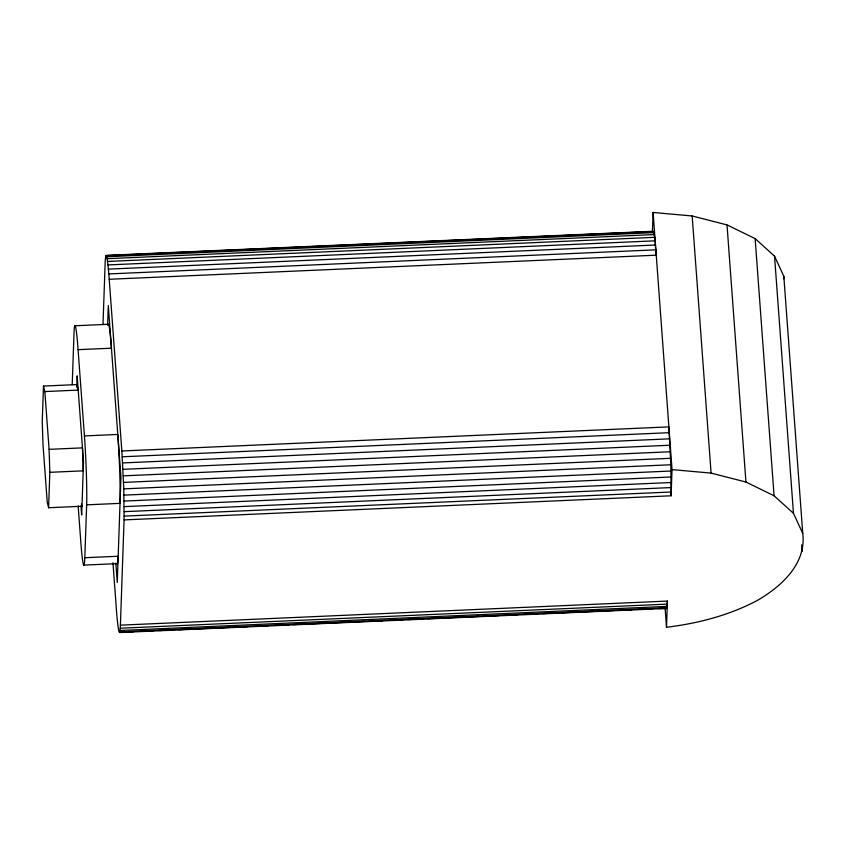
<?xml version="1.0" encoding="UTF-8"?>
<svg xmlns="http://www.w3.org/2000/svg" width="845" height="845" viewBox="0 0 845 845"><rect width="100%" height="100%" fill="white"/><g stroke="black" fill="none" stroke-linecap="round" stroke-linejoin="round"><path stroke-width="1.27" d="M112.966 562.759L116.346 608.632C116.356 610.47 119.377 647.64 120.402 625.163L124.078 519.897L123.803 488.864L121.849 450.987L109.216 279.283C109.206 277.456 106.174 240.276 105.16 262.753L102.995 324.596M124.078 519.897L671.11 495.793L670.835 464.761L668.881 426.883L121.849 450.987M783.748 278.818L783.822 276.273L774.538 256.172L755.145 238.628L727.017 224.907L692.171 215.971L653.101 212.465L652.414 232.111M43.486 386.059L44.838 391.573L78.205 390.094L76.853 384.591L43.486 386.059L42.25 421.486L42.989 444.449L47.246 502.226L48.598 507.739L81.965 506.271L81.426 504.064M48.598 507.739L49.834 472.313L49.094 449.35L44.838 391.573M72.216 384.728L74.011 333.141A50.161 2.419 87.5 0 1 78.078 349.661L84.426 435.925A50.161 2.419 87.5 0 1 86.655 504.835L84.806 557.721L118.173 556.253A50.161 2.419 87.5 0 1 116.969 563.372M76.768 387.211L77.159 375.856L83.507 462.12L81.659 514.996L80.993 505.944M107.611 325.114L108.297 305.478L120.941 477.171L117.265 582.448L115.828 563.023M783.822 276.273L802.75 533.417C806.574 563.773 781.298 586.546 757.426 600.394C729.214 615.35 698.086 623.42 666.515 627.254L667.434 601.07L120.402 625.163M671.11 495.793L672.029 469.609L653.101 212.465M119.525 632.535L666.557 608.442L667.434 601.07M652.773 231.879C655.921 235.723 655.065 248.673 656.238 255.179L109.216 279.283M106.037 255.38L653.058 231.276M106.364 255.634L653.386 231.541M113.652 255.634L120.243 255.338M133.425 254.757L140.016 254.472M151.878 253.954L158.469 253.658M171.651 253.077L178.242 252.792M191.424 252.211L196.695 251.979M209.877 251.398L216.468 251.102M229.65 250.521L234.921 250.289M248.103 249.708L254.694 249.423M267.876 248.842L274.467 248.546M286.328 248.029L292.919 247.733M306.101 247.152L312.692 246.867M324.554 246.339L331.145 246.053M344.327 245.472L349.598 245.24M364.1 244.596L369.371 244.363M382.553 243.782L389.144 243.497M402.326 242.916L407.596 242.684M420.778 242.103L427.369 241.807M440.551 241.237L447.142 240.941M459.004 240.424L465.595 240.128M478.777 239.547L484.048 239.315M497.23 238.734L503.821 238.448M517.003 237.867L523.594 237.572M535.455 237.054L542.046 236.758M555.228 236.177L561.819 235.892M575.001 235.311L581.592 235.016M593.454 234.498L600.045 234.202M613.227 233.621L618.498 233.389M631.68 232.808L638.271 232.523M106.724 256.743L653.755 232.65M107.114 258.686L654.136 234.593M107.516 261.432L654.548 237.329M107.938 264.929L654.97 240.825M108.371 269.122L655.393 245.018M108.794 273.928L655.826 249.835M74.899 325.769L108.266 324.29M78.078 349.661L111.445 348.193A50.161 2.419 87.5 0 0 107.97 324.892M84.426 435.925L117.793 434.457A50.161 2.419 87.5 0 1 120.022 503.366L86.655 504.835M49.094 449.35L82.461 447.871L83.201 470.845L49.834 472.313M122.25 456.786L669.282 432.682M122.631 462.933L669.662 438.83M122.99 469.324L670.011 445.23M123.296 475.851L670.328 451.748M123.581 482.4L670.603 458.307M123.803 488.864L670.835 464.761M123.983 495.128L671.014 471.024M124.12 501.074L671.141 476.981M124.194 506.62L671.215 482.516M124.215 511.658L671.236 487.565M124.173 516.115L671.205 492.012M83.93 565.094L117.297 563.626M120.254 628.215L667.286 604.122M120.064 630.486L667.085 606.393M119.81 631.933L666.842 607.84M120.518 632.229L133.7 631.648M140.291 631.352L153.473 630.771M158.744 630.539L171.926 629.958M178.517 629.673L191.699 629.092M196.969 628.86L210.151 628.279M215.422 628.046L229.924 627.402M235.195 627.17L248.377 626.589M254.968 626.303L268.15 625.722M274.741 625.427L287.923 624.846M293.194 624.613L306.376 624.032M311.647 623.8L326.149 623.166M331.42 622.934L344.602 622.353M349.872 622.121L364.375 621.476M369.645 621.255L382.827 620.674M389.418 620.378L402.6 619.797M407.871 619.565L421.053 618.984M427.644 618.698L440.826 618.117M446.097 617.885L459.279 617.304M465.87 617.008L479.052 616.428M484.322 616.195L498.825 615.561M504.095 615.329L517.277 614.748M523.868 614.452L537.05 613.871M542.321 613.639L555.503 613.058M562.094 612.773L575.276 612.192M580.547 611.96L593.729 611.379M598.999 611.146L613.502 610.502M618.772 610.27L631.954 609.689M638.545 609.403L651.727 608.822M658.318 608.527L666.557 608.442M672.029 469.609L711.099 473.105L745.945 482.041L774.073 495.772L793.466 513.316L802.75 533.417M801.641 544.888L802.116 551.447M774.538 256.172L793.466 513.316M755.145 238.628L774.073 495.772M727.017 224.907L745.945 482.041M692.171 215.971L711.099 473.105M665.089 607.84L666.515 627.254M78.152 505.901L80.75 541.191A50.161 2.419 87.5 0 0 84.806 557.721"/></g></svg>
